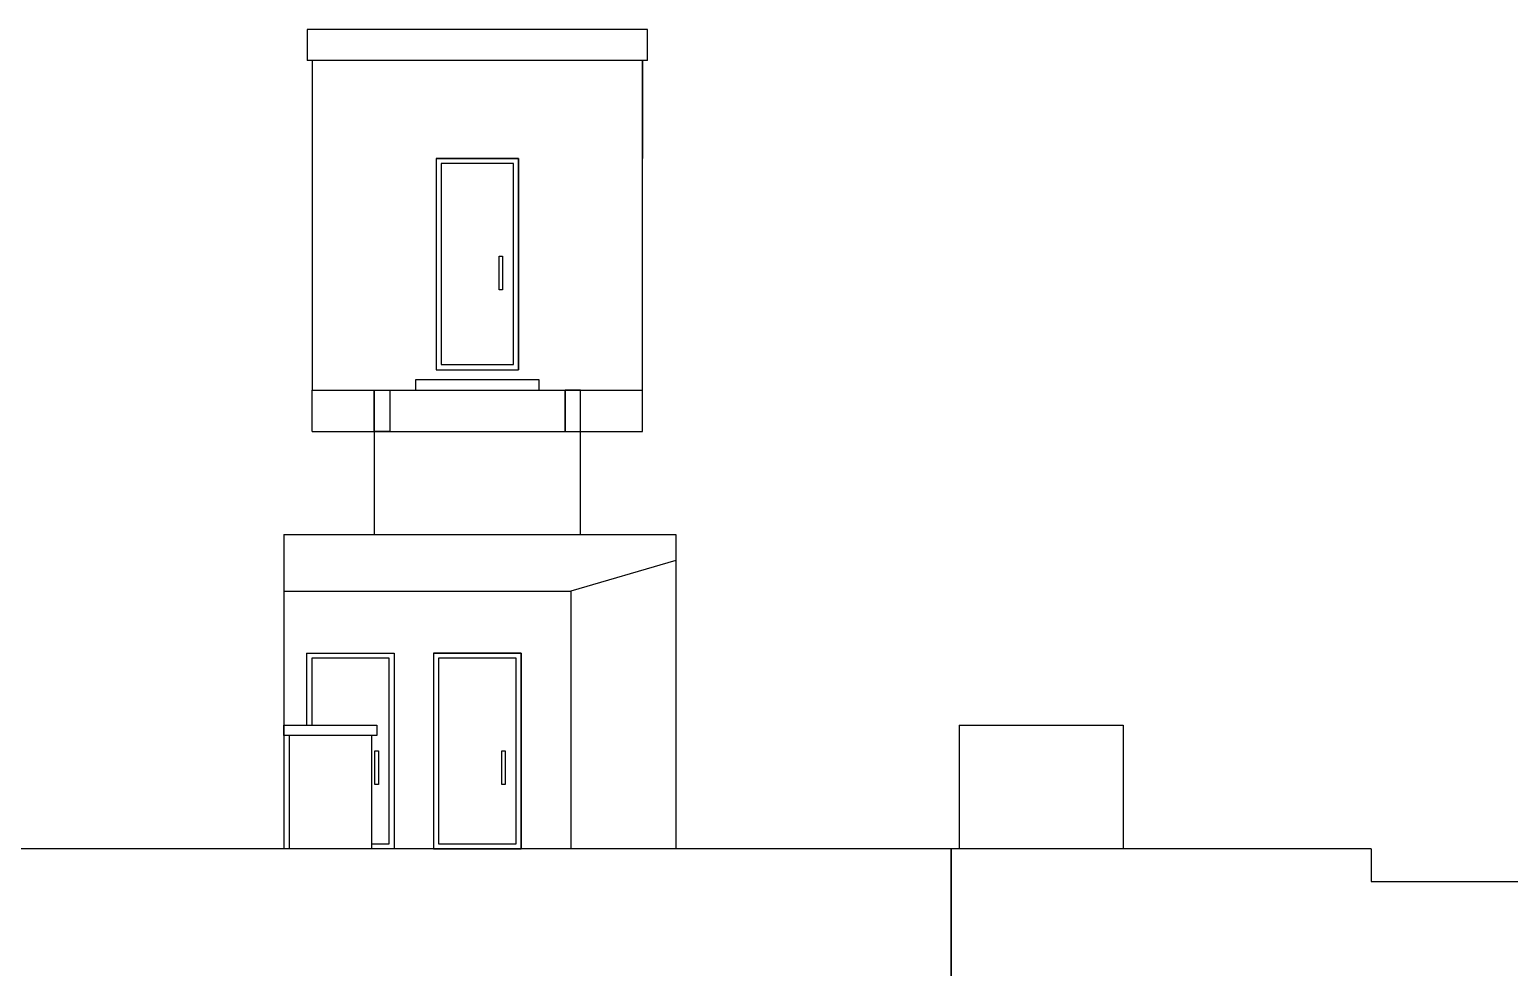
# Model space of a CAD drawing. Header units: millimetres. Extents: x 58411 to 366943, y -302717 to -95300.
# Drawn here: x 322269 to 336617, y -274915 to -265815 of the extents above; entities that cross this region are included whole.
import ezdxf

# ---------------------------------------------------------------- set-up
doc = ezdxf.new("R2010")
doc.units = ezdxf.units.MM
doc.header["$LTSCALE"] = 1000
for name, color, linetype in [('A-MURHATCH NUEVOS', 24, 'Continuous'), ('A-Muros', 3, 'Continuous'), ('A-Murvis', 1, 'Continuous')]:
    doc.layers.add(name, color=color, linetype=linetype)

msp = doc.modelspace()

# ---------------------------------------------------------------- linework, layer by layer
at = {"layer": 'A-MURHATCH NUEVOS', "color": 24, "linetype": 'Continuous', "ltscale": 0.5}
for p, q in [((328260.6301181274, -265814.5951429042), (324960.6301181274, -265814.5951429042)), ((324960.6301181274, -265814.5951429042), (324960.6301181274, -266114.5951429042)), ((328260.6301181274, -266114.5951429042), (328260.6301181274, -265814.5951429042)), ((328260.6301181274, -266114.5951429042), (324960.6301181274, -266114.5951429042)), ((325010.6301181272, -266114.5951429042), (325010.6301181274, -269314.5951429042)), ((328210.6301181274, -266114.5951429042), (328210.6301181274, -267064.5951429042)), ((328210.6301181274, -269114.5951429042), (328210.6301181274, -266114.5951429042)), ((326210.6301181274, -267064.5951429043), (327010.6301181274, -267064.5951429042)), ((326210.6301181274, -267064.5951429043), (326210.6301181277, -269114.5951429043)), ((327010.6301181274, -267064.5951429042), (327010.6301181277, -269114.5951429042)), ((328210.6301181274, -269314.5951429042), (328210.6301181274, -269114.5951429042)), ((325010.6301181274, -269314.5951429042), (328210.6301181274, -269314.5951429042)), ((325010.6301181274, -269714.5951429042), (325010.6301181274, -269314.5951429042)), ((325610.6301181274, -269314.5951429042), (325610.6301181274, -270714.5951429043)), ((325760.6301181274, -269314.5951429042), (325760.6301181274, -269714.5951429042)), ((327460.6301181274, -269714.5951429042), (327460.6301181274, -269314.5951429042)), ((327610.6301181281, -270714.5951429043), (327610.6301181274, -269314.5951429042)), ((328210.6301181274, -269714.5951429042), (328210.6301181277, -269314.5951429042)), ((325010.6301181274, -269714.5951429042), (328210.6301181274, -269714.5951429042)), ((324735.630118127, -270714.5951429042), (328535.6301181272, -270714.5951429042)), ((324735.630118127, -270714.5951429042), (324735.6301181277, -273764.5951429043)), ((328535.6301181272, -270714.5951429042), (328535.6301181274, -273764.5951429044)), ((328535.6301181277, -270864.5951429042), (328535.6301181274, -270964.5951429042)), ((328535.6301181277, -270964.5951429042), (327515.6301181274, -271264.5951429042)), ((324735.630118127, -271264.5951429042), (327515.6301181274, -271264.5951429042)), ((327515.6301181267, -271264.5951429042), (327515.6301181274, -273764.5951429044)), ((324955.6301181279, -271864.5951429042), (325805.6301181277, -271864.5951429042)), ((324955.6301181279, -271864.5951429042), (324955.6301181277, -272564.5951429042)), ((325805.6301181277, -271864.5951429042), (325805.6301181277, -273764.5951429044)), ((326185.6301181277, -271864.5951429042), (327035.6301181277, -271864.5951429042)), ((326185.6301181277, -271864.5951429042), (326185.6301181277, -273764.5951429044)), ((327035.6301181277, -271864.5951429042), (327035.6301181277, -273764.5951429043)), ((331282.9894310082, -272564.5951429043), (332872.9894310082, -272564.5951429043)), ((331282.9894310082, -272564.5951429043), (331282.9894310085, -273764.5951429043)), ((332872.9894310082, -272564.5951429043), (332872.9894310085, -273764.5951429043)), ((324785.6301181274, -272664.5951429042), (324785.6301181277, -273764.5951429043)), ((324785.6301181274, -272664.5951429042), (324785.6301181279, -273764.5951429043)), ((324785.6301181272, -272664.5951429042), (324785.6301181274, -273614.5951429043)), ((325585.6301181277, -272664.5951429042), (325585.6301181277, -273764.5951429043)), ((325585.6301181272, -272664.5951429042), (325585.6301181274, -273714.5951429043))]:
    msp.add_line(p, q, dxfattribs=at)
for points in [[(326210.6301181274, -269114.5951429042), (327010.6301181274, -269114.5951429042), (327010.6301181274, -267064.5951429042), (326210.6301181274, -267064.5951429042)], [(327010.6301181274, -267064.5951429042), (326210.6301181277, -267064.5951429042), (326210.6301181277, -269114.5951429043), (327010.6301181274, -269114.5951429043)], [(326960.6301181274, -267114.5951429042), (326260.6301181277, -267114.5951429042), (326260.6301181277, -269064.5951429043), (326960.6301181274, -269064.5951429043)], [(326822.2189574393, -268013.4001758809), (326855.9019085236, -268013.4001758809), (326855.9019085236, -268339.8695769629), (326822.2189574393, -268339.8695769629)], [(326010.6301181274, -269314.5951429042), (327210.6301181274, -269314.5951429042), (327210.6301181274, -269214.5951429042), (326010.6301181274, -269214.5951429042)], [(325610.6301181274, -269314.5951429042), (325760.6301181274, -269314.5951429042), (325760.6301181274, -269714.5951429042), (325610.6301181274, -269714.5951429042)], [(327460.6301181274, -269714.5951429042), (327610.6301181274, -269714.5951429042), (327610.6301181274, -269314.5951429042), (327460.6301181274, -269314.5951429042)], [(327035.6301181277, -271864.5951429042), (326185.6301181277, -271864.5951429042), (326185.6301181277, -273764.5951429044), (327035.6301181279, -273764.5951429043)], [(326985.6301181277, -271914.5951429042), (326235.6301181277, -271914.5951429042), (326235.6301181277, -273714.5951429044), (326985.6301181279, -273714.5951429043)], [(325635.6301181281, -272664.5951429042), (324735.6301181274, -272664.5951429042), (324735.6301181274, -272564.5951429042), (325635.6301181281, -272564.5951429042)], [(325617.2189574395, -272813.4001758808), (325650.9019085239, -272813.4001758808), (325650.9019085239, -273139.8695769628), (325617.2189574395, -273139.8695769628)], [(326847.2189574395, -272813.4001758808), (326880.9019085239, -272813.4001758808), (326880.9019085239, -273139.8695769628), (326847.2189574395, -273139.8695769628)]]:
    msp.add_lwpolyline(points, close=True, dxfattribs=at)
msp.add_lwpolyline([(325585.6301181274, -273714.5951429043), (325755.6301181279, -273714.5951429043), (325755.6301181277, -271914.5951429042), (325005.6301181277, -271914.5951429042), (325005.6301181277, -272564.5951429042)], dxfattribs=at)
at = {"layer": 'A-Muros'}
for points in [[(335278.3190445192, -273764.5951429043), (317249.6988184524, -273764.5951429043)], [(335278.3190445192, -273764.5951429043), (335278.3190445192, -274080.7353324144), (337639.250652526, -274080.7353324144)]]:
    msp.add_lwpolyline(points, dxfattribs=at)
at = {"layer": 'A-Murvis'}
for points in [[(331203.3038708416, -273764.5951429043), (331203.3038708416, -273764.5951429043), (331203.3038708416, -283314.5951429043)], [(331203.3038708416, -284014.5951429045), (331203.3038708416, -273764.5951429043)]]:
    msp.add_lwpolyline(points, dxfattribs=at)

doc.saveas('drawing.dxf')
